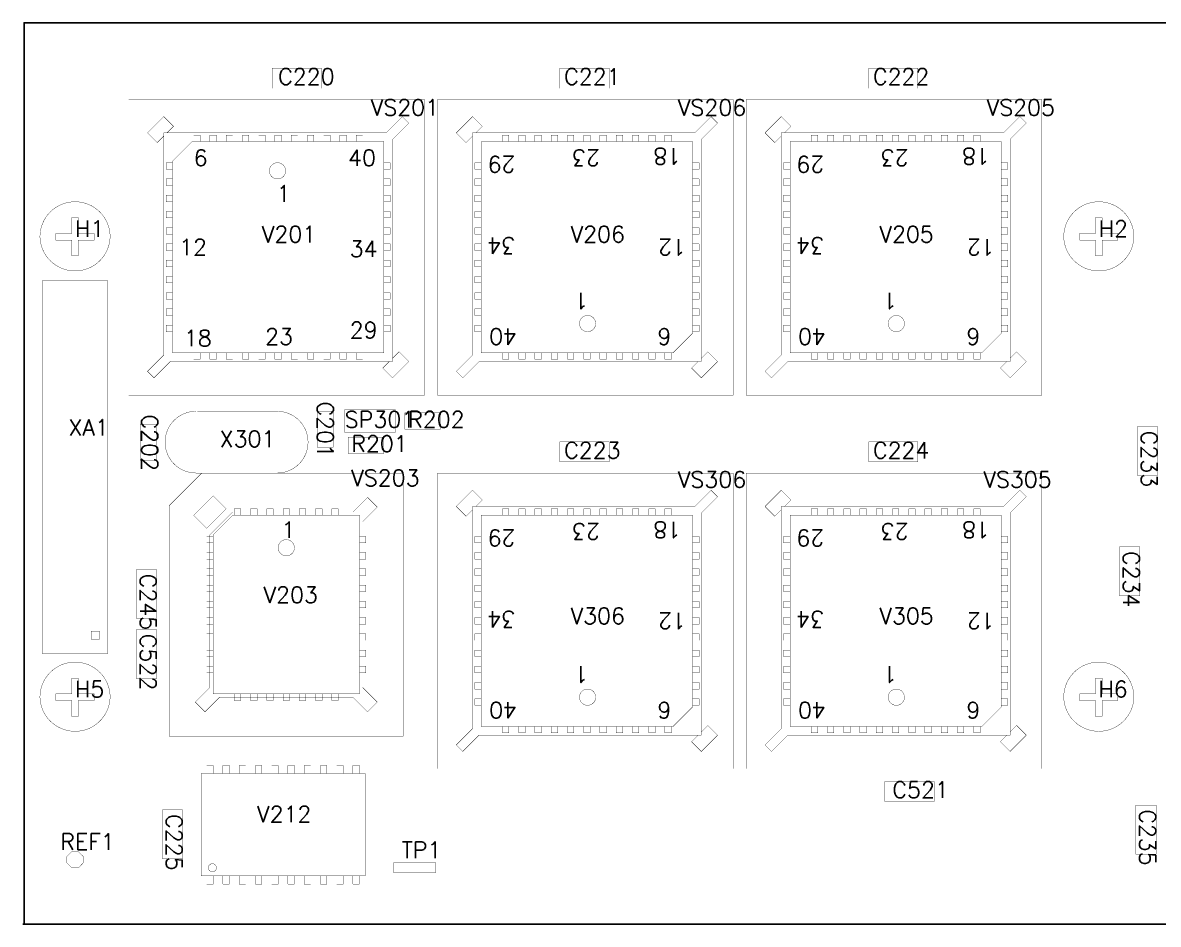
# Model space of a CAD drawing. Extents: x 2.2 to 14.8, y 5.5 to 8.3.
# Drawn here: x 2.239 to 5.733, y 5.501 to 8.276 of the extents above; entities that cross this region are included whole.
import ezdxf

# ---------------------------------------------------------------- set-up
doc = ezdxf.new("R2010")
doc.units = 0
doc.header["$LTSCALE"] = 25
doc.layers.get('0').update_dxf_attribs({"linetype": 'CONTINUOUS'})
for name, color, linetype in [('BOARD-OUTLINE', 1, 'CONTINUOUS'), ('COMP-MIN-OUTLINE-WIDTH-1', 1, 'CONTINUOUS'), ('COMP-MIN-OUTLINE-WIDTH-2', 1, 'CONTINUOUS'), ('COMP-MIN-TEXT-WIDTH-0', 1, 'CONTINUOUS'), ('COMPONENT-NAME-MIN', 1, 'CONTINUOUS')]:
    doc.layers.add(name, color=color, linetype=linetype)
doc.styles.get("Standard").update_dxf_attribs({"font": 'simplex'})

# ---------------------------------------------------------------- blocks, each defined once
blk = doc.blocks.new('DISC')
at = {"const_width": 0.5}
blk.add_lwpolyline([(0, 0.25, 1), (0, -0.25, 1)], format="xyb", close=True, dxfattribs=at)
blk = doc.blocks.new('174', base_point=(1.02, 1.03))
at = {"layer": 'COMP-MIN-OUTLINE-WIDTH-2', "const_width": 0.001}
for points in [[(1.005, 1.055), (1.115, 1.055)], [(1.005, 1.005), (1.005, 1.055)], [(1.115, 1.055), (1.115, 1.005)], [(1.115, 1.005), (1.005, 1.005)]]:
    blk.add_lwpolyline(points, dxfattribs=at)
at = {"layer": 'COMP-MIN-OUTLINE-WIDTH-2', "xscale": 0.001, "yscale": 0.001}
for p in [(1.005, 1.055), (1.005, 1.055), (1.115, 1.055), (1.005, 1.005), (1.115, 1.005)]:
    blk.add_blockref('DISC', p, dxfattribs=at)
blk = doc.blocks.new('385', base_point=(1.025, 1.025))
at = {"layer": 'COMP-MIN-OUTLINE-WIDTH-2', "const_width": 0.001}
for points in [[(1.007, 1.056), (1.158, 1.056)], [(1.007, 0.994), (1.007, 1.056)], [(1.158, 1.056), (1.158, 0.994)], [(1.158, 0.994), (1.007, 0.994)]]:
    blk.add_lwpolyline(points, dxfattribs=at)
at = {"layer": 'COMP-MIN-OUTLINE-WIDTH-2', "xscale": 0.001, "yscale": 0.001}
for p in [(1.007, 1.056), (1.007, 1.056), (1.158, 1.056), (1.007, 0.994), (1.158, 0.994)]:
    blk.add_blockref('DISC', p, dxfattribs=at)
blk = doc.blocks.new('0', base_point=(2.075, 2.075))
at = {"layer": 'COMP-MIN-OUTLINE-WIDTH-1', "const_width": 0.001}
for points in [[(2.183, 2.075, 1), (1.967, 2.075)], [(1.967, 2.075, 0.973), (2.183, 2.075, 1)]]:
    blk.add_lwpolyline(points, format="xyb", dxfattribs=at)
for points in [[(2.085, 2.134), (2.065, 2.134)], [(2.065, 2.134), (2.065, 2.085)], [(2.085, 2.085), (2.085, 2.134)], [(2.016, 2.085), (2.016, 2.065)], [(2.065, 2.085), (2.016, 2.085)], [(2.016, 2.065), (2.065, 2.065)], [(2.065, 2.065), (2.065, 2.016)], [(2.134, 2.085), (2.085, 2.085)], [(2.085, 2.016), (2.085, 2.065)], [(2.085, 2.065), (2.134, 2.065)], [(2.134, 2.065), (2.134, 2.085)], [(2.065, 2.016), (2.085, 2.016)]]:
    blk.add_lwpolyline(points, dxfattribs=at)
at = {"layer": 'COMP-MIN-OUTLINE-WIDTH-1', "xscale": 0.001, "yscale": 0.001}
for p in [(2.065, 2.134), (2.085, 2.134), (1.967, 2.075), (1.967, 2.075), (2.016, 2.085), (2.016, 2.085), (2.016, 2.065), (2.065, 2.085), (2.065, 2.065), (2.085, 2.085), (2.085, 2.065), (2.134, 2.085), (2.134, 2.065), (2.183, 2.075), (2.065, 2.016), (2.085, 2.016)]:
    blk.add_blockref('DISC', p, dxfattribs=at)
blk = doc.blocks.new('5095', base_point=(2, 2))
at = {"layer": 'COMP-MIN-OUTLINE-WIDTH-1', "const_width": 0.001}
for points in [[(1.975, 2.01), (1.989, 2.024)], [(1.975, 1.99), (1.975, 2.01)], [(1.989, 2.024), (2.011, 2.024)], [(2.011, 2.024), (2.025, 2.01)], [(2.025, 2.01), (2.025, 1.99)], [(1.989, 1.976), (1.975, 1.99)], [(2.012, 1.976), (1.989, 1.976)], [(2.025, 1.99), (2.012, 1.976)]]:
    blk.add_lwpolyline(points, dxfattribs=at)
at = {"layer": 'COMP-MIN-OUTLINE-WIDTH-2', "const_width": 0.001}
for points in [[(1.989, 2.024), (1.975, 2.01)], [(1.975, 2.01), (1.975, 1.99)], [(2.011, 2.024), (1.989, 2.024)], [(2.025, 2.01), (2.011, 2.024)], [(2.025, 1.99), (2.025, 2.01)], [(1.975, 1.99), (1.989, 1.976)], [(1.989, 1.976), (2.012, 1.976)], [(2.012, 1.976), (2.025, 1.99)]]:
    blk.add_lwpolyline(points, dxfattribs=at)
at = {"layer": 'COMP-MIN-OUTLINE-WIDTH-1', "xscale": 0.001, "yscale": 0.001}
for p in [(1.975, 2.01), (1.989, 2.024), (2.011, 2.024), (2.025, 2.01), (1.975, 1.99), (1.975, 1.99), (1.989, 1.976), (2.012, 1.976), (2.025, 1.99)]:
    blk.add_blockref('DISC', p, dxfattribs=at)
at = {"layer": 'COMP-MIN-OUTLINE-WIDTH-2', "xscale": 0.001, "yscale": 0.001}
for p in [(1.975, 2.01), (1.975, 2.01), (1.989, 2.024), (2.011, 2.024), (2.025, 2.01), (1.975, 1.99), (1.989, 1.976), (2.012, 1.976), (2.025, 1.99)]:
    blk.add_blockref('DISC', p, dxfattribs=at)
blk = doc.blocks.new('693', base_point=(1.02, 1.03))
at = {"layer": 'COMP-MIN-OUTLINE-WIDTH-2', "const_width": 0.001}
for points in [[(0.995, 1.065), (1.15, 1.065)], [(0.995, 0.995), (0.995, 1.065)], [(1.15, 1.065), (1.15, 0.995)], [(1.15, 0.995), (0.995, 0.995)]]:
    blk.add_lwpolyline(points, dxfattribs=at)
at = {"layer": 'COMP-MIN-OUTLINE-WIDTH-2', "xscale": 0.001, "yscale": 0.001}
for p in [(0.995, 1.065), (0.995, 1.065), (1.15, 1.065), (0.995, 0.995), (1.15, 0.995)]:
    blk.add_blockref('DISC', p, dxfattribs=at)
blk = doc.blocks.new('5166', base_point=(2.075, 2.075))
at = {"layer": 'COMP-MIN-OUTLINE-WIDTH-2', "const_width": 0.001}
for points in [[(2.01, 2.09), (2.01, 2.06)], [(2.14, 2.09), (2.01, 2.09)], [(2.14, 2.06), (2.14, 2.09)], [(2.01, 2.06), (2.14, 2.06)]]:
    blk.add_lwpolyline(points, dxfattribs=at)
at = {"layer": 'COMP-MIN-OUTLINE-WIDTH-2', "xscale": 0.001, "yscale": 0.001}
for p in [(2.01, 2.09), (2.01, 2.09), (2.14, 2.09), (2.01, 2.06), (2.14, 2.06)]:
    blk.add_blockref('DISC', p, dxfattribs=at)
blk = doc.blocks.new('1095', base_point=(1.2, 0.975))
at = {"layer": 'COMP-MIN-OUTLINE-WIDTH-1', "const_width": 0.001}
for points in [[(0.935, 1.3), (0.875, 1.24)], [(1.2, 1.3), (0.935, 1.3)], [(1.525, 1.3), (1.2, 1.3)], [(1.525, 0.65), (1.525, 1.3)], [(0.875, 1.24), (0.875, 0.65)], [(0.875, 0.65), (1.525, 0.65)]]:
    blk.add_lwpolyline(points, dxfattribs=at)
for points in [[(1.198, 1.235, 1), (1.198, 1.185, 1)], [(1.198, 1.185, 1), (1.198, 1.235)]]:
    blk.add_lwpolyline(points, format="xyb", dxfattribs=at)
at = {"layer": 'COMP-MIN-OUTLINE-WIDTH-2', "const_width": 0.001}
for points in [[(0.96, 1.32), (0.94, 1.32)], [(0.94, 1.32), (0.94, 1.3)], [(0.96, 1.3), (0.96, 1.32)], [(1.01, 1.32), (0.99, 1.32)], [(0.99, 1.32), (0.99, 1.3)], [(1.01, 1.3), (1.01, 1.32)], [(1.06, 1.32), (1.04, 1.32)], [(1.04, 1.32), (1.04, 1.3)], [(1.06, 1.3), (1.06, 1.32)], [(1.11, 1.32), (1.09, 1.32)], [(1.09, 1.32), (1.09, 1.3)], [(1.11, 1.3), (1.11, 1.32)], [(1.16, 1.32), (1.14, 1.32)], [(1.14, 1.32), (1.14, 1.3)], [(1.16, 1.3), (1.16, 1.32)], [(1.21, 1.32), (1.19, 1.32)], [(1.19, 1.32), (1.19, 1.3)], [(1.21, 1.3), (1.21, 1.32)], [(1.26, 1.32), (1.24, 1.32)], [(1.24, 1.32), (1.24, 1.3)], [(1.26, 1.3), (1.26, 1.32)], [(1.31, 1.32), (1.29, 1.32)], [(1.29, 1.32), (1.29, 1.3)], [(1.31, 1.3), (1.31, 1.32)], [(1.36, 1.32), (1.34, 1.32)], [(1.34, 1.32), (1.34, 1.3)], [(1.36, 1.3), (1.36, 1.32)], [(1.41, 1.32), (1.39, 1.32)], [(1.39, 1.32), (1.39, 1.3)], [(1.41, 1.3), (1.41, 1.32)], [(1.46, 1.32), (1.44, 1.32)], [(1.44, 1.32), (1.44, 1.3)], [(1.46, 1.3), (1.46, 1.32)], [(0.875, 1.235), (0.855, 1.235)], [(0.855, 1.235), (0.855, 1.215)], [(1.545, 1.235), (1.525, 1.235)], [(1.545, 1.215), (1.545, 1.235)], [(0.855, 1.215), (0.875, 1.215)], [(1.525, 1.215), (1.545, 1.215)], [(0.875, 1.185), (0.855, 1.185)], [(0.855, 1.185), (0.855, 1.165)], [(0.855, 1.165), (0.875, 1.165)], [(1.545, 1.185), (1.525, 1.185)], [(1.525, 1.165), (1.545, 1.165)], [(1.545, 1.165), (1.545, 1.185)], [(0.875, 1.135), (0.855, 1.135)], [(0.855, 1.135), (0.855, 1.115)], [(1.545, 1.135), (1.525, 1.135)], [(1.545, 1.115), (1.545, 1.135)], [(0.855, 1.115), (0.875, 1.115)], [(0.875, 1.085), (0.855, 1.085)], [(0.855, 1.085), (0.855, 1.065)], [(1.525, 1.115), (1.545, 1.115)], [(1.545, 1.085), (1.525, 1.085)], [(1.545, 1.065), (1.545, 1.085)], [(0.855, 1.065), (0.875, 1.065)], [(1.525, 1.065), (1.545, 1.065)], [(0.875, 1.035), (0.855, 1.035)], [(0.855, 1.035), (0.855, 1.015)], [(0.855, 1.015), (0.875, 1.015)], [(1.545, 1.035), (1.525, 1.035)], [(1.525, 1.015), (1.545, 1.015)], [(1.545, 1.015), (1.545, 1.035)], [(0.875, 0.985), (0.855, 0.985)], [(0.855, 0.985), (0.855, 0.965)], [(1.545, 0.985), (1.525, 0.985)], [(1.545, 0.965), (1.545, 0.985)], [(0.855, 0.965), (0.875, 0.965)], [(1.525, 0.965), (1.545, 0.965)], [(0.875, 0.935), (0.855, 0.935)], [(0.855, 0.935), (0.855, 0.915)], [(0.855, 0.915), (0.875, 0.915)], [(1.545, 0.935), (1.525, 0.935)], [(1.525, 0.915), (1.545, 0.915)], [(1.545, 0.915), (1.545, 0.935)], [(0.875, 0.885), (0.855, 0.885)], [(0.855, 0.885), (0.855, 0.865)], [(1.545, 0.885), (1.525, 0.885)], [(1.545, 0.865), (1.545, 0.885)], [(0.855, 0.865), (0.875, 0.865)], [(1.525, 0.865), (1.545, 0.865)], [(0.875, 0.835), (0.855, 0.835)], [(0.855, 0.835), (0.855, 0.815)], [(0.855, 0.815), (0.875, 0.815)], [(1.545, 0.835), (1.525, 0.835)], [(1.525, 0.815), (1.545, 0.815)], [(1.545, 0.815), (1.545, 0.835)], [(0.875, 0.785), (0.855, 0.785)], [(0.855, 0.785), (0.855, 0.765)], [(1.545, 0.785), (1.525, 0.785)], [(1.545, 0.765), (1.545, 0.785)], [(0.855, 0.765), (0.875, 0.765)], [(0.875, 0.735), (0.855, 0.735)], [(0.855, 0.735), (0.855, 0.715)], [(1.525, 0.765), (1.545, 0.765)], [(1.545, 0.735), (1.525, 0.735)], [(1.545, 0.715), (1.545, 0.735)], [(0.855, 0.715), (0.875, 0.715)], [(1.525, 0.715), (1.545, 0.715)], [(0.94, 0.65), (0.94, 0.63)], [(0.94, 0.63), (0.96, 0.63)], [(0.96, 0.63), (0.96, 0.65)], [(0.99, 0.65), (0.99, 0.63)], [(0.99, 0.63), (1.01, 0.63)], [(1.01, 0.63), (1.01, 0.65)], [(1.04, 0.65), (1.04, 0.63)], [(1.04, 0.63), (1.06, 0.63)], [(1.06, 0.63), (1.06, 0.65)], [(1.09, 0.65), (1.09, 0.63)], [(1.09, 0.63), (1.11, 0.63)], [(1.11, 0.63), (1.11, 0.65)], [(1.14, 0.65), (1.14, 0.63)], [(1.14, 0.63), (1.16, 0.63)], [(1.16, 0.63), (1.16, 0.65)], [(1.19, 0.65), (1.19, 0.63)], [(1.19, 0.63), (1.21, 0.63)], [(1.21, 0.63), (1.21, 0.65)], [(1.24, 0.65), (1.24, 0.63)], [(1.24, 0.63), (1.26, 0.63)], [(1.26, 0.63), (1.26, 0.65)], [(1.29, 0.65), (1.29, 0.63)], [(1.29, 0.63), (1.31, 0.63)], [(1.31, 0.63), (1.31, 0.65)], [(1.34, 0.65), (1.34, 0.63)], [(1.34, 0.63), (1.36, 0.63)], [(1.36, 0.63), (1.36, 0.65)], [(1.39, 0.65), (1.39, 0.63)], [(1.39, 0.63), (1.41, 0.63)], [(1.41, 0.63), (1.41, 0.65)], [(1.44, 0.65), (1.44, 0.63)], [(1.44, 0.63), (1.46, 0.63)], [(1.46, 0.63), (1.46, 0.65)]]:
    blk.add_lwpolyline(points, dxfattribs=at)
at = {"layer": 'COMP-MIN-OUTLINE-WIDTH-1', "xscale": 0.001, "yscale": 0.001}
for p in [(0.935, 1.3), (1.2, 1.3), (1.2, 1.3), (1.525, 1.3), (0.875, 1.24), (1.198, 1.235), (1.198, 1.235), (1.198, 1.185), (0.875, 0.65), (1.525, 0.65)]:
    blk.add_blockref('DISC', p, dxfattribs=at)
at = {"layer": 'COMP-MIN-OUTLINE-WIDTH-2', "xscale": 0.001, "yscale": 0.001}
for p in [(0.94, 1.32), (0.94, 1.3), (0.96, 1.32), (0.96, 1.3), (0.99, 1.32), (0.99, 1.3), (1.01, 1.32), (1.01, 1.3), (1.04, 1.32), (1.04, 1.3), (1.06, 1.32), (1.06, 1.3), (1.09, 1.32), (1.09, 1.3), (1.11, 1.32), (1.11, 1.3), (1.14, 1.32), (1.14, 1.3), (1.16, 1.32), (1.16, 1.3), (1.19, 1.32), (1.19, 1.3), (1.21, 1.32), (1.21, 1.3), (1.24, 1.32), (1.24, 1.3), (1.26, 1.32), (1.26, 1.3), (1.29, 1.32), (1.29, 1.3), (1.31, 1.32), (1.31, 1.3), (1.34, 1.32), (1.34, 1.3), (1.36, 1.32), (1.36, 1.3), (1.39, 1.32), (1.39, 1.3), (1.41, 1.32), (1.41, 1.3), (1.44, 1.32), (1.44, 1.3), (1.46, 1.32), (1.46, 1.3), (0.855, 1.235), (0.875, 1.235), (1.525, 1.235), (1.545, 1.235), (0.855, 1.215), (0.875, 1.215), (1.525, 1.215), (1.545, 1.215), (0.855, 1.185), (0.855, 1.165), (0.875, 1.185), (0.875, 1.165), (1.525, 1.185), (1.525, 1.165), (1.545, 1.185), (1.545, 1.165), (0.855, 1.135), (0.875, 1.135), (1.525, 1.135), (1.545, 1.135), (0.855, 1.115), (0.855, 1.085), (0.875, 1.115), (0.875, 1.085), (1.525, 1.115), (1.525, 1.085), (1.545, 1.115), (1.545, 1.085), (0.855, 1.065), (0.875, 1.065), (1.525, 1.065), (1.545, 1.065), (0.855, 1.035), (0.855, 1.015), (0.875, 1.035), (0.875, 1.015), (1.525, 1.035), (1.525, 1.015), (1.545, 1.035), (1.545, 1.015), (0.855, 0.985), (0.875, 0.985), (1.525, 0.985), (1.545, 0.985), (0.855, 0.965), (0.875, 0.965), (1.525, 0.965), (1.545, 0.965), (0.855, 0.935), (0.855, 0.915), (0.875, 0.935), (0.875, 0.915), (1.525, 0.935), (1.525, 0.915), (1.545, 0.935), (1.545, 0.915), (0.855, 0.885), (0.875, 0.885), (1.525, 0.885), (1.545, 0.885), (0.855, 0.865), (0.875, 0.865), (1.525, 0.865), (1.545, 0.865), (0.855, 0.835), (0.855, 0.815), (0.875, 0.835), (0.875, 0.815), (1.525, 0.835), (1.525, 0.815), (1.545, 0.835), (1.545, 0.815), (0.855, 0.785), (0.875, 0.785), (1.525, 0.785), (1.545, 0.785), (0.855, 0.765), (0.855, 0.735), (0.875, 0.765), (0.875, 0.735), (1.525, 0.765), (1.525, 0.735), (1.545, 0.765), (1.545, 0.735), (0.855, 0.715), (0.875, 0.715), (1.525, 0.715), (1.545, 0.715), (0.94, 0.65), (0.94, 0.63), (0.96, 0.65), (0.96, 0.63), (0.99, 0.65), (0.99, 0.63), (1.01, 0.65), (1.01, 0.63), (1.04, 0.65), (1.04, 0.63), (1.06, 0.65), (1.06, 0.63), (1.09, 0.65), (1.09, 0.63), (1.11, 0.65), (1.11, 0.63), (1.14, 0.65), (1.14, 0.63), (1.16, 0.65), (1.16, 0.63), (1.19, 0.65), (1.19, 0.63), (1.21, 0.65), (1.21, 0.63), (1.24, 0.65), (1.24, 0.63), (1.26, 0.65), (1.26, 0.63), (1.29, 0.65), (1.29, 0.63), (1.31, 0.65), (1.31, 0.63), (1.34, 0.65), (1.34, 0.63), (1.36, 0.65), (1.36, 0.63), (1.39, 0.65), (1.39, 0.63), (1.41, 0.65), (1.41, 0.63), (1.44, 0.65), (1.44, 0.63), (1.46, 0.65), (1.46, 0.63)]:
    blk.add_blockref('DISC', p, dxfattribs=at)
at = {"layer": 'COMP-MIN-TEXT-WIDTH-0'}
for s, p in [('6', (0.94, 1.225)), ('40', (1.415, 1.225)), ('1', (1.195, 1.115)), ('12', (0.895, 0.95)), ('34', (1.42, 0.945)), ('29', (1.42, 0.695)), ('18', (0.91, 0.67)), ('23', (1.16, 0.675))]:
    blk.add_text(s, height=0.05, dxfattribs=at).set_placement(p)
blk = doc.blocks.new('1990', base_point=(1.1, 1.025))
at = {"layer": 'COMP-MIN-OUTLINE-WIDTH-1', "const_width": 0.001}
for points in [[(0.74, 1.33), (0.84, 1.43)], [(0.84, 1.43), (1.46, 1.43)], [(1.46, 1.43), (1.46, 0.62)], [(0.74, 1.26), (0.74, 1.33)], [(0.74, 0.62), (0.74, 1.26)], [(1.46, 0.62), (0.74, 0.62)]]:
    blk.add_lwpolyline(points, dxfattribs=at)
for points in [[(1.1, 1.225, 1), (1.1, 1.175, 1)], [(1.1, 1.175, 1), (1.1, 1.225)]]:
    blk.add_lwpolyline(points, format="xyb", dxfattribs=at)
at = {"layer": 'COMP-MIN-OUTLINE-WIDTH-2', "const_width": 0.001}
for points in [[(0.935, 1.3), (0.875, 1.24)], [(1.2, 1.3), (0.935, 1.3)], [(0.96, 1.32), (0.94, 1.32)], [(0.94, 1.32), (0.94, 1.3)], [(0.96, 1.3), (0.96, 1.32)], [(1.01, 1.32), (0.99, 1.32)], [(0.99, 1.32), (0.99, 1.3)], [(1.01, 1.3), (1.01, 1.32)], [(1.06, 1.32), (1.04, 1.32)], [(1.04, 1.32), (1.04, 1.3)], [(1.06, 1.3), (1.06, 1.32)], [(1.11, 1.32), (1.09, 1.32)], [(1.09, 1.32), (1.09, 1.3)], [(1.11, 1.3), (1.11, 1.32)], [(1.16, 1.32), (1.14, 1.32)], [(1.14, 1.32), (1.14, 1.3)], [(1.16, 1.3), (1.16, 1.32)], [(1.21, 1.32), (1.19, 1.32)], [(1.19, 1.32), (1.19, 1.3)], [(1.325, 1.3), (1.2, 1.3)], [(1.21, 1.3), (1.21, 1.32)], [(1.26, 1.32), (1.24, 1.32)], [(1.24, 1.32), (1.24, 1.3)], [(1.26, 1.3), (1.26, 1.32)], [(1.325, 0.75), (1.325, 1.3)], [(0.875, 1.235), (0.855, 1.235)], [(0.855, 1.235), (0.855, 1.215)], [(0.875, 1.24), (0.875, 0.75)], [(1.345, 1.235), (1.325, 1.235)], [(1.345, 1.215), (1.345, 1.235)], [(0.855, 1.215), (0.875, 1.215)], [(1.325, 1.215), (1.345, 1.215)], [(0.875, 1.185), (0.855, 1.185)], [(0.855, 1.185), (0.855, 1.165)], [(0.855, 1.165), (0.875, 1.165)], [(1.345, 1.185), (1.325, 1.185)], [(1.325, 1.165), (1.345, 1.165)], [(1.345, 1.165), (1.345, 1.185)], [(0.875, 1.135), (0.855, 1.135)], [(0.855, 1.135), (0.855, 1.115)], [(1.345, 1.135), (1.325, 1.135)], [(1.345, 1.115), (1.345, 1.135)], [(0.855, 1.115), (0.875, 1.115)], [(0.875, 1.085), (0.855, 1.085)], [(0.855, 1.085), (0.855, 1.065)], [(1.325, 1.115), (1.345, 1.115)], [(1.345, 1.085), (1.325, 1.085)], [(1.345, 1.065), (1.345, 1.085)], [(0.855, 1.065), (0.875, 1.065)], [(1.325, 1.065), (1.345, 1.065)], [(0.875, 1.035), (0.855, 1.035)], [(0.855, 1.035), (0.855, 1.015)], [(0.855, 1.015), (0.875, 1.015)], [(1.345, 1.035), (1.325, 1.035)], [(1.325, 1.015), (1.345, 1.015)], [(1.345, 1.015), (1.345, 1.035)], [(0.875, 0.985), (0.855, 0.985)], [(0.855, 0.985), (0.855, 0.965)], [(1.345, 0.985), (1.325, 0.985)], [(1.345, 0.965), (1.345, 0.985)], [(0.855, 0.965), (0.875, 0.965)], [(1.325, 0.965), (1.345, 0.965)], [(0.875, 0.935), (0.855, 0.935)], [(0.855, 0.935), (0.855, 0.915)], [(0.855, 0.915), (0.875, 0.915)], [(1.345, 0.935), (1.325, 0.935)], [(1.325, 0.915), (1.345, 0.915)], [(1.345, 0.915), (1.345, 0.935)], [(0.875, 0.885), (0.855, 0.885)], [(0.855, 0.885), (0.855, 0.865)], [(1.345, 0.885), (1.325, 0.885)], [(1.345, 0.865), (1.345, 0.885)], [(0.855, 0.865), (0.875, 0.865)], [(1.325, 0.865), (1.345, 0.865)], [(0.875, 0.835), (0.855, 0.835)], [(0.855, 0.835), (0.855, 0.815)], [(0.855, 0.815), (0.875, 0.815)], [(1.345, 0.835), (1.325, 0.835)], [(1.325, 0.815), (1.345, 0.815)], [(1.345, 0.815), (1.345, 0.835)], [(0.875, 0.75), (1.325, 0.75)], [(0.94, 0.75), (0.94, 0.73)], [(0.96, 0.73), (0.96, 0.75)], [(0.99, 0.75), (0.99, 0.73)], [(1.01, 0.73), (1.01, 0.75)], [(1.04, 0.75), (1.04, 0.73)], [(1.06, 0.73), (1.06, 0.75)], [(1.09, 0.75), (1.09, 0.73)], [(1.11, 0.73), (1.11, 0.75)], [(1.14, 0.75), (1.14, 0.73)], [(1.16, 0.73), (1.16, 0.75)], [(1.19, 0.75), (1.19, 0.73)], [(1.21, 0.73), (1.21, 0.75)], [(1.24, 0.75), (1.24, 0.73)], [(1.26, 0.73), (1.26, 0.75)], [(0.94, 0.73), (0.96, 0.73)], [(0.99, 0.73), (1.01, 0.73)], [(1.04, 0.73), (1.06, 0.73)], [(1.09, 0.73), (1.11, 0.73)], [(1.14, 0.73), (1.16, 0.73)], [(1.19, 0.73), (1.21, 0.73)], [(1.24, 0.73), (1.26, 0.73)]]:
    blk.add_lwpolyline(points, dxfattribs=at)
at = {"layer": 'COMP-MIN-OUTLINE-WIDTH-1', "xscale": 0.001, "yscale": 0.001}
for p in [(0.84, 1.43), (1.46, 1.43), (0.74, 1.33), (0.74, 1.26), (0.74, 1.26), (1.1, 1.225), (1.1, 1.225), (1.1, 1.175), (0.74, 0.62), (1.46, 0.62)]:
    blk.add_blockref('DISC', p, dxfattribs=at)
at = {"layer": 'COMP-MIN-OUTLINE-WIDTH-2', "xscale": 0.001, "yscale": 0.001}
for p in [(0.935, 1.3), (0.94, 1.32), (0.94, 1.3), (0.96, 1.32), (0.96, 1.3), (0.99, 1.32), (0.99, 1.3), (1.01, 1.32), (1.01, 1.3), (1.04, 1.32), (1.04, 1.3), (1.06, 1.32), (1.06, 1.3), (1.09, 1.32), (1.09, 1.3), (1.11, 1.32), (1.11, 1.3), (1.14, 1.32), (1.14, 1.3), (1.16, 1.32), (1.16, 1.3), (1.19, 1.32), (1.19, 1.3), (1.2, 1.3), (1.2, 1.3), (1.21, 1.32), (1.21, 1.3), (1.24, 1.32), (1.24, 1.3), (1.26, 1.32), (1.26, 1.3), (1.325, 1.3), (0.855, 1.235), (0.875, 1.24), (0.875, 1.235), (1.325, 1.235), (1.345, 1.235), (0.855, 1.215), (0.875, 1.215), (1.325, 1.215), (1.345, 1.215), (0.855, 1.185), (0.855, 1.165), (0.875, 1.185), (0.875, 1.165), (1.325, 1.185), (1.325, 1.165), (1.345, 1.185), (1.345, 1.165), (0.855, 1.135), (0.875, 1.135), (1.325, 1.135), (1.345, 1.135), (0.855, 1.115), (0.855, 1.085), (0.875, 1.115), (0.875, 1.085), (1.325, 1.115), (1.325, 1.085), (1.345, 1.115), (1.345, 1.085), (0.855, 1.065), (0.875, 1.065), (1.325, 1.065), (1.345, 1.065), (0.855, 1.035), (0.855, 1.015), (0.875, 1.035), (0.875, 1.015), (1.325, 1.035), (1.325, 1.015), (1.345, 1.035), (1.345, 1.015), (0.855, 0.985), (0.875, 0.985), (1.325, 0.985), (1.345, 0.985), (0.855, 0.965), (0.875, 0.965), (1.325, 0.965), (1.345, 0.965), (0.855, 0.935), (0.855, 0.915), (0.875, 0.935), (0.875, 0.915), (1.325, 0.935), (1.325, 0.915), (1.345, 0.935), (1.345, 0.915), (0.855, 0.885), (0.875, 0.885), (1.325, 0.885), (1.345, 0.885), (0.855, 0.865), (0.875, 0.865), (1.325, 0.865), (1.345, 0.865), (0.855, 0.835), (0.855, 0.815), (0.875, 0.835), (0.875, 0.815), (1.325, 0.835), (1.325, 0.815), (1.345, 0.835), (1.345, 0.815), (0.875, 0.75), (0.94, 0.75), (0.96, 0.75), (0.99, 0.75), (1.01, 0.75), (1.04, 0.75), (1.06, 0.75), (1.09, 0.75), (1.11, 0.75), (1.14, 0.75), (1.16, 0.75), (1.19, 0.75), (1.21, 0.75), (1.24, 0.75), (1.26, 0.75), (1.325, 0.75), (0.94, 0.73), (0.96, 0.73), (0.99, 0.73), (1.01, 0.73), (1.04, 0.73), (1.06, 0.73), (1.09, 0.73), (1.11, 0.73), (1.14, 0.73), (1.16, 0.73), (1.19, 0.73), (1.21, 0.73), (1.24, 0.73), (1.26, 0.73)]:
    blk.add_blockref('DISC', p, dxfattribs=at)
at = {"layer": 'COMP-MIN-TEXT-WIDTH-0'}
blk.add_text('1', height=0.05, dxfattribs=at).set_placement((1.085, 1.23))
blk = doc.blocks.new('3433', base_point=(1.25, 1.23))
at = {"layer": 'COMP-MIN-OUTLINE-WIDTH-1', "const_width": 0.001}
for points in [[(1.503, 1.39), (0.998, 1.39)], [(0.998, 1.39), (0.998, 1.075)], [(1.503, 1.075), (1.503, 1.39)], [(0.998, 1.075), (1.503, 1.075)]]:
    blk.add_lwpolyline(points, dxfattribs=at)
for points in [[(1.045, 1.1, 1), (1.02, 1.1)], [(1.02, 1.1, 1), (1.045, 1.1, 1)]]:
    blk.add_lwpolyline(points, format="xyb", dxfattribs=at)
at = {"layer": 'COMP-MIN-OUTLINE-WIDTH-2', "const_width": 0.001}
for points in [[(1.015, 1.39), (1.015, 1.415)], [(1.015, 1.415), (1.035, 1.415)], [(1.035, 1.415), (1.035, 1.39)], [(1.065, 1.39), (1.065, 1.415)], [(1.065, 1.415), (1.085, 1.415)], [(1.085, 1.415), (1.085, 1.39)], [(1.115, 1.39), (1.115, 1.415)], [(1.115, 1.415), (1.135, 1.415)], [(1.135, 1.415), (1.135, 1.39)], [(1.165, 1.39), (1.165, 1.415)], [(1.165, 1.415), (1.185, 1.415)], [(1.185, 1.415), (1.185, 1.39)], [(1.215, 1.39), (1.215, 1.415)], [(1.215, 1.415), (1.235, 1.415)], [(1.235, 1.415), (1.235, 1.39)], [(1.265, 1.39), (1.265, 1.415)], [(1.265, 1.415), (1.285, 1.415)], [(1.285, 1.415), (1.285, 1.39)], [(1.315, 1.39), (1.315, 1.415)], [(1.315, 1.415), (1.335, 1.415)], [(1.335, 1.415), (1.335, 1.39)], [(1.365, 1.39), (1.365, 1.415)], [(1.365, 1.415), (1.385, 1.415)], [(1.385, 1.415), (1.385, 1.39)], [(1.415, 1.39), (1.415, 1.415)], [(1.415, 1.415), (1.435, 1.415)], [(1.435, 1.415), (1.435, 1.39)], [(1.465, 1.39), (1.465, 1.415)], [(1.465, 1.415), (1.485, 1.415)], [(1.485, 1.415), (1.485, 1.39)], [(1.015, 1.05), (1.015, 1.075)], [(1.035, 1.05), (1.015, 1.05)], [(1.035, 1.075), (1.035, 1.05)], [(1.065, 1.05), (1.065, 1.075)], [(1.085, 1.05), (1.065, 1.05)], [(1.085, 1.075), (1.085, 1.05)], [(1.115, 1.05), (1.115, 1.075)], [(1.135, 1.05), (1.115, 1.05)], [(1.135, 1.075), (1.135, 1.05)], [(1.165, 1.05), (1.165, 1.075)], [(1.185, 1.05), (1.165, 1.05)], [(1.185, 1.075), (1.185, 1.05)], [(1.215, 1.05), (1.215, 1.075)], [(1.235, 1.05), (1.215, 1.05)], [(1.235, 1.075), (1.235, 1.05)], [(1.265, 1.05), (1.265, 1.075)], [(1.285, 1.05), (1.265, 1.05)], [(1.285, 1.075), (1.285, 1.05)], [(1.315, 1.05), (1.315, 1.075)], [(1.335, 1.05), (1.315, 1.05)], [(1.335, 1.075), (1.335, 1.05)], [(1.365, 1.05), (1.365, 1.075)], [(1.385, 1.05), (1.365, 1.05)], [(1.385, 1.075), (1.385, 1.05)], [(1.415, 1.05), (1.415, 1.075)], [(1.435, 1.05), (1.415, 1.05)], [(1.435, 1.075), (1.435, 1.05)], [(1.465, 1.05), (1.465, 1.075)], [(1.485, 1.05), (1.465, 1.05)], [(1.485, 1.075), (1.485, 1.05)]]:
    blk.add_lwpolyline(points, dxfattribs=at)
at = {"layer": 'COMP-MIN-OUTLINE-WIDTH-1', "xscale": 0.001, "yscale": 0.001}
for p in [(0.998, 1.39), (1.503, 1.39), (1.02, 1.1), (1.02, 1.1), (1.045, 1.1), (0.998, 1.075), (0.998, 1.075), (1.503, 1.075)]:
    blk.add_blockref('DISC', p, dxfattribs=at)
at = {"layer": 'COMP-MIN-OUTLINE-WIDTH-2', "xscale": 0.001, "yscale": 0.001}
for p in [(1.015, 1.415), (1.035, 1.415), (1.065, 1.415), (1.085, 1.415), (1.115, 1.415), (1.135, 1.415), (1.165, 1.415), (1.185, 1.415), (1.215, 1.415), (1.235, 1.415), (1.265, 1.415), (1.285, 1.415), (1.315, 1.415), (1.335, 1.415), (1.365, 1.415), (1.385, 1.415), (1.415, 1.415), (1.435, 1.415), (1.465, 1.415), (1.485, 1.415), (1.015, 1.39), (1.035, 1.39), (1.065, 1.39), (1.085, 1.39), (1.115, 1.39), (1.135, 1.39), (1.165, 1.39), (1.185, 1.39), (1.215, 1.39), (1.235, 1.39), (1.265, 1.39), (1.285, 1.39), (1.315, 1.39), (1.335, 1.39), (1.365, 1.39), (1.385, 1.39), (1.415, 1.39), (1.435, 1.39), (1.465, 1.39), (1.485, 1.39), (1.015, 1.075), (1.015, 1.05), (1.035, 1.075), (1.035, 1.05), (1.065, 1.075), (1.065, 1.05), (1.085, 1.075), (1.085, 1.05), (1.115, 1.075), (1.115, 1.05), (1.135, 1.075), (1.135, 1.05), (1.165, 1.075), (1.165, 1.05), (1.185, 1.075), (1.185, 1.05), (1.215, 1.075), (1.215, 1.05), (1.235, 1.075), (1.235, 1.05), (1.265, 1.075), (1.265, 1.05), (1.285, 1.075), (1.285, 1.05), (1.315, 1.075), (1.315, 1.05), (1.335, 1.075), (1.335, 1.05), (1.365, 1.075), (1.365, 1.05), (1.385, 1.075), (1.385, 1.05), (1.415, 1.075), (1.415, 1.05), (1.435, 1.075), (1.435, 1.05), (1.465, 1.075), (1.465, 1.05), (1.485, 1.075), (1.485, 1.05)]:
    blk.add_blockref('DISC', p, dxfattribs=at)
blk = doc.blocks.new('731', base_point=(1.2, 0.975))
at = {"layer": 'COMP-MIN-OUTLINE-WIDTH-1', "const_width": 0.001}
for points in [[(0.95, 1.43), (0.74, 1.43)], [(0.74, 1.43), (0.74, 0.52)], [(1.65, 1.43), (0.95, 1.43)], [(1.65, 0.52), (1.65, 1.43)], [(0.74, 0.52), (1.65, 0.52)]]:
    blk.add_lwpolyline(points, dxfattribs=at)
at = {"layer": 'COMP-MIN-OUTLINE-WIDTH-2', "const_width": 0.001}
for points in [[(0.798, 1.327), (0.848, 1.377)], [(0.848, 1.377), (0.878, 1.347)], [(1.582, 1.377), (1.532, 1.327)], [(1.602, 1.357), (1.582, 1.377)], [(0.878, 1.347), (0.858, 1.327)], [(1.552, 1.307), (1.602, 1.357)], [(0.828, 1.297), (0.798, 1.327)], [(0.848, 1.317), (0.828, 1.297)], [(1.532, 1.327), (0.848, 1.327)], [(0.848, 1.327), (0.848, 0.643)], [(0.858, 1.327), (0.848, 1.327)], [(0.848, 1.327), (0.848, 1.317)], [(1.552, 0.623), (1.552, 1.307)], [(0.848, 0.643), (0.798, 0.593)], [(1.552, 0.633), (1.572, 0.653)], [(1.552, 0.623), (1.552, 0.633)], [(1.572, 0.653), (1.602, 0.623)], [(0.818, 0.573), (0.868, 0.623)], [(0.868, 0.623), (1.552, 0.623)], [(1.522, 0.603), (1.542, 0.623)], [(1.552, 0.573), (1.522, 0.603)], [(1.542, 0.623), (1.552, 0.623)], [(1.602, 0.623), (1.552, 0.573)], [(0.798, 0.593), (0.818, 0.573)]]:
    blk.add_lwpolyline(points, dxfattribs=at)
at = {"layer": 'COMP-MIN-OUTLINE-WIDTH-1', "xscale": 0.001, "yscale": 0.001}
for p in [(0.74, 1.43), (0.95, 1.43), (0.95, 1.43), (1.65, 1.43), (0.74, 0.52), (1.65, 0.52)]:
    blk.add_blockref('DISC', p, dxfattribs=at)
at = {"layer": 'COMP-MIN-OUTLINE-WIDTH-2', "xscale": 0.001, "yscale": 0.001}
for p in [(0.848, 1.377), (1.582, 1.377), (0.878, 1.347), (1.602, 1.357), (0.798, 1.327), (0.828, 1.297), (0.828, 1.297), (0.848, 1.327), (0.848, 1.327), (0.848, 1.317), (0.858, 1.327), (1.532, 1.327), (1.552, 1.307), (0.848, 0.643), (1.552, 0.633), (1.572, 0.653), (1.572, 0.653), (0.868, 0.623), (0.868, 0.623), (1.522, 0.603), (1.542, 0.623), (1.552, 0.623), (1.552, 0.623), (1.602, 0.623), (0.798, 0.593), (0.818, 0.573), (1.552, 0.573)]:
    blk.add_blockref('DISC', p, dxfattribs=at)
blk = doc.blocks.new('4986', base_point=(1.1, 1.025))
at = {"layer": 'COMP-MIN-OUTLINE-WIDTH-1', "const_width": 0.001}
for points in [[(0.74, 1.33), (0.84, 1.43)], [(0.84, 1.43), (1.46, 1.43)], [(1.46, 1.43), (1.46, 0.62)], [(0.74, 1.26), (0.74, 1.33)], [(0.815, 1.3), (0.875, 1.36)], [(0.875, 1.36), (0.915, 1.32)], [(0.855, 1.26), (0.815, 1.3)], [(0.915, 1.32), (0.855, 1.26)], [(0.74, 0.62), (0.74, 1.26)], [(1.46, 0.62), (0.74, 0.62)]]:
    blk.add_lwpolyline(points, dxfattribs=at)
for points in [[(1.1, 1.225, 1), (1.1, 1.175, 1)], [(1.1, 1.175, 1), (1.1, 1.225)]]:
    blk.add_lwpolyline(points, format="xyb", dxfattribs=at)
at = {"layer": 'COMP-MIN-OUTLINE-WIDTH-2', "const_width": 0.001}
for points in [[(1.35, 1.355), (1.305, 1.31)], [(1.38, 1.325), (1.35, 1.355)], [(0.935, 1.31), (0.865, 1.24)], [(1.2, 1.31), (0.935, 1.31)], [(1.305, 1.31), (1.2, 1.31)], [(1.335, 1.28), (1.38, 1.325)], [(1.335, 0.77), (1.335, 1.28)], [(0.865, 1.24), (0.865, 0.77)], [(0.865, 0.77), (0.82, 0.725)], [(1.38, 0.725), (1.335, 0.77)], [(0.85, 0.695), (0.895, 0.74)], [(0.895, 0.74), (1.305, 0.74)], [(1.305, 0.74), (1.35, 0.695)], [(0.82, 0.725), (0.85, 0.695)], [(1.35, 0.695), (1.38, 0.725)]]:
    blk.add_lwpolyline(points, dxfattribs=at)
at = {"layer": 'COMP-MIN-OUTLINE-WIDTH-1', "xscale": 0.001, "yscale": 0.001}
for p in [(0.84, 1.43), (1.46, 1.43), (0.74, 1.33), (0.875, 1.36), (0.815, 1.3), (0.915, 1.32), (0.74, 1.26), (0.74, 1.26), (0.855, 1.26), (0.855, 1.26), (1.1, 1.225), (1.1, 1.225), (1.1, 1.175), (0.74, 0.62), (1.46, 0.62)]:
    blk.add_blockref('DISC', p, dxfattribs=at)
at = {"layer": 'COMP-MIN-OUTLINE-WIDTH-2', "xscale": 0.001, "yscale": 0.001}
for p in [(1.35, 1.355), (0.935, 1.31), (1.2, 1.31), (1.2, 1.31), (1.305, 1.31), (1.38, 1.325), (1.335, 1.28), (0.865, 1.24), (0.865, 0.77), (1.335, 0.77), (0.895, 0.74), (1.305, 0.74), (0.82, 0.725), (1.38, 0.725), (0.85, 0.695), (1.35, 0.695)]:
    blk.add_blockref('DISC', p, dxfattribs=at)
at = {"layer": 'COMP-MIN-TEXT-WIDTH-0'}
blk.add_text('1', height=0.05, dxfattribs=at).set_placement((1.085, 1.23))
blk = doc.blocks.new('4902', base_point=(2.128, 2.1))
at = {"layer": 'COMP-MIN-OUTLINE-WIDTH-1', "const_width": 0.001}
for points in [[(2.1, 2.195, 1), (2.1, 2.005)], [(2.35, 2.195, -1), (2.35, 2.005)]]:
    blk.add_lwpolyline(points, format="xyb", dxfattribs=at)
for points in [[(2.105, 2.195), (2.35, 2.195)], [(2.1, 2.005), (2.35, 2.005)]]:
    blk.add_lwpolyline(points, dxfattribs=at)
at = {"layer": 'COMP-MIN-OUTLINE-WIDTH-1', "xscale": 0.001, "yscale": 0.001}
for p in [(2.1, 2.195), (2.105, 2.195), (2.35, 2.195), (2.35, 2.195), (2.1, 2.005), (2.1, 2.005), (2.35, 2.005), (2.35, 2.005)]:
    blk.add_blockref('DISC', p, dxfattribs=at)
blk = doc.blocks.new('4330', base_point=(2.125, 2.05))
at = {"layer": 'COMP-MIN-OUTLINE-WIDTH-1', "const_width": 0.001}
for points in [[(3.15, 2.2), (2, 2.2)], [(2, 2.2), (2, 2)], [(3.15, 2.2), (2, 2.2)], [(2, 2.2), (2, 2)], [(3.15, 2), (3.15, 2.2)], [(3.15, 2), (3.15, 2.2)], [(2, 2), (3.15, 2)], [(2, 2), (3.15, 2)]]:
    blk.add_lwpolyline(points, dxfattribs=at)
at = {"layer": 'COMP-MIN-OUTLINE-WIDTH-2', "const_width": 0.001}
for points in [[(2.045, 2.05), (2.045, 2.025)], [(2.07, 2.05), (2.045, 2.05)], [(2.07, 2.025), (2.07, 2.05)], [(2.045, 2.025), (2.07, 2.025)]]:
    blk.add_lwpolyline(points, dxfattribs=at)
at = {"layer": 'COMP-MIN-OUTLINE-WIDTH-1', "xscale": 0.001, "yscale": 0.001}
for p in [(2, 2.2), (2, 2.2), (3.15, 2.2), (3.15, 2.2), (2, 2), (2, 2), (2, 2), (2, 2), (3.15, 2), (3.15, 2)]:
    blk.add_blockref('DISC', p, dxfattribs=at)
at = {"layer": 'COMP-MIN-OUTLINE-WIDTH-2', "xscale": 0.001, "yscale": 0.001}
for p in [(2.045, 2.05), (2.045, 2.05), (2.07, 2.05), (2.045, 2.025), (2.07, 2.025)]:
    blk.add_blockref('DISC', p, dxfattribs=at)

msp = doc.modelspace()

# ---------------------------------------------------------------- linework, layer by layer
at = {"layer": 'BOARD-OUTLINE'}
msp.add_lwpolyline([(2.243, 5.501), (2.243, 8.276), (13.973, 8.276), (13.973, 5.501), (2.239, 5.501)], dxfattribs=at)

# ---------------------------------------------------------------- block references
for name, p, rotation in [('385', (3.14, 8.105), 180), ('1095', (3.975, 7.585), 180), ('1095', (4.925, 7.585), 180), ('4330', (2.45, 6.458), 90), ('174', (3.17, 7.065), 270), ('693', (3.36, 7.05), 180), ('174', (3.51, 7.05), 180), ('174', (2.625, 7.025), 270), ('385', (5.7, 6.9), 90), ('174', (3.335, 6.975), 180), ('1095', (3.975, 6.435), 180), ('1095', (4.925, 6.435), 180), ('385', (5.645, 6.645), 270), ('385', (2.62, 6.575), 270), ('385', (2.62, 6.275), 90), ('385', (5.025, 5.91), 180), ('385', (2.7, 5.835), 270), ('385', (5.695, 5.85), 270)]:
    msp.add_blockref(name, p, dxfattribs=dict(rotation=rotation))
for name, p in [('385', (3.91, 8.105)), ('385', (4.86, 8.105)), ('731', (3.025, 7.585)), ('731', (3.975, 7.585)), ('731', (4.925, 7.585)), ('1095', (3.025, 7.585)), ('0', (2.4, 7.617)), ('0', (5.55, 7.617)), ('4902', (2.8, 6.985)), ('385', (3.91, 6.955)), ('385', (4.86, 6.955)), ('1990', (3.05, 6.485)), ('4986', (3.05, 6.485)), ('731', (3.975, 6.435)), ('731', (4.925, 6.435)), ('0', (2.4, 6.2)), ('0', (5.55, 6.2)), ('3433', (3.04, 5.805)), ('5095', (2.4, 5.7)), ('5166', (3.445, 5.675))]:
    msp.add_blockref(name, p)

# ---------------------------------------------------------------- texts
at = {"layer": 'COMPONENT-NAME-MIN'}
for s, p in [('C220', (3.025, 8.085)), ('C221', (3.905, 8.085)), ('C222', (4.855, 8.085)), ('VS201', (3.31, 7.99)), ('VS206', (4.255, 7.99)), ('VS205', (5.205, 7.99)), ('H1', (2.4, 7.617)), ('H2', (5.55, 7.617)), ('V201', (2.975, 7.6)), ('V206', (3.925, 7.6)), ('V205', (4.875, 7.6)), ('SP301', (3.23, 7.03)), ('R202', (3.425, 7.03)), ('XA1', (2.38, 7.005)), ('X301', (2.845, 6.97)), ('R201', (3.25, 6.955)), ('C223', (3.905, 6.935)), ('C224', (4.855, 6.935)), ('VS203', (3.25, 6.85)), ('VS306', (4.255, 6.845)), ('VS305', (5.195, 6.845)), ('V203', (2.98, 6.49)), ('V306', (3.925, 6.425)), ('V305', (4.875, 6.425)), ('H5', (2.4, 6.2)), ('H6', (5.549, 6.2)), ('C521', (4.915, 5.89)), ('V212', (2.96, 5.815)), ('REF1', (2.355, 5.73)), ('TP1', (3.405, 5.705))]:
    msp.add_text(s, height=0.05, dxfattribs=at).set_placement(p)
for s, p in [('C201', (3.145, 7.11)), ('C202', (2.605, 7.07)), ('C233', (5.68, 7.02)), ('C234', (5.625, 6.65)), ('C245', (2.6, 6.58)), ('C522', (2.6, 6.395)), ('C235', (5.675, 5.855)), ('C225', (2.68, 5.84))]:
    msp.add_text(s, height=0.05, rotation=270, dxfattribs=at).set_placement(p)

doc.saveas('drawing.dxf')
